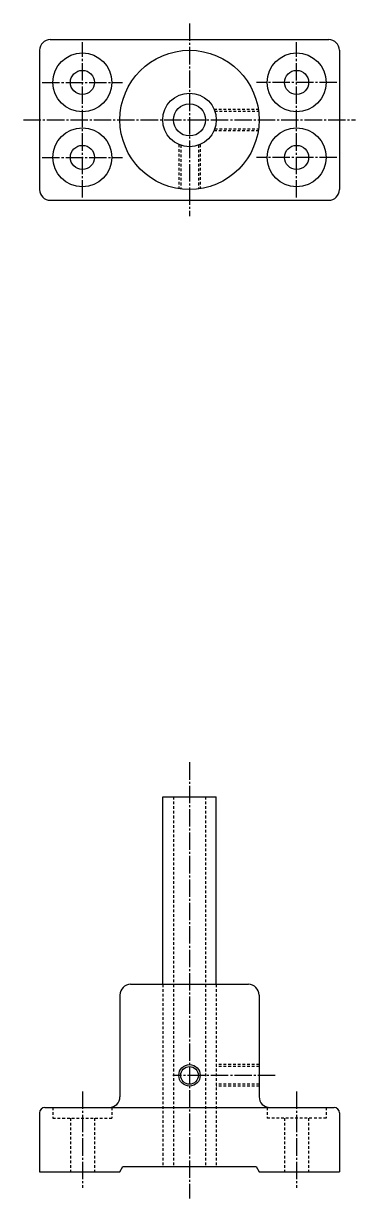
# Model space of a CAD drawing. Extents: x 21 to 335, y 20 to 317.
# Drawn here: x 273.4 to 335.4, y 97.4 to 316.8 of the extents above; entities outside this region: 2.
import ezdxf

# ---------------------------------------------------------------- set-up
doc = ezdxf.new("R2010")
doc.units = 0
doc.header["$LTSCALE"] = 0.25
doc.linetypes.add('CENTER', pattern=[17.5, 13, -1.5, 1.5, -1.5])
doc.linetypes.add('DASHED', pattern=[3.5, 2, -1.5])
doc.layers.get('0').update_dxf_attribs({"linetype": 'CONTINUOUS'})
doc.layers.add('CENTER', color=1, linetype='CENTER')
doc.styles.get("Standard").update_dxf_attribs({"font": 'txt', "bigfont": 'BIGFONT'})

msp = doc.modelspace()

# ---------------------------------------------------------------- linework, layer by layer
for p, q in [((278.38, 313.84), (330.38, 313.84)), ((276.38, 311.84), (276.38, 285.84)), ((332.38, 311.84), (332.38, 285.84)), ((278.38, 283.84), (330.38, 283.84)), ((299.38, 137.4), (299.38, 172.4)), ((299.38, 172.4), (309.38, 172.4)), ((309.38, 137.4), (309.38, 172.4)), ((293.38, 137.4), (315.38, 137.4)), ((298.88, 137.4), (298.88, 137.4)), ((304.38, 137.4), (304.38, 137.4)), ((291.38, 135.4), (291.38, 116.4)), ((317.38, 135.4), (317.38, 116.4)), ((277.38, 114.4), (331.38, 114.4)), ((276.38, 113.4), (276.38, 102.4)), ((332.38, 113.4), (332.38, 102.4)), ((291.38, 102.4), (291.95, 103.4)), ((291.95, 103.4), (316.8, 103.4)), ((316.8, 103.4), (317.38, 102.4)), ((276.38, 102.4), (291.38, 102.4)), ((317.38, 102.4), (332.38, 102.4))]:
    msp.add_line(p, q)
at = {"color": 3, "linetype": 'DASHED'}
for p, q in [((308.96, 300.84), (317.22, 300.84)), ((309.1, 300.49), (317.27, 300.49)), ((308.96, 296.84), (317.22, 296.84)), ((309.1, 297.19), (317.27, 297.19)), ((302.38, 294.26), (302.38, 286)), ((302.73, 294.12), (302.73, 285.95)), ((306.03, 294.12), (306.03, 285.95)), ((306.38, 294.26), (306.38, 286)), ((301.38, 172.4), (301.38, 103.4)), ((307.38, 172.4), (307.38, 103.4)), ((299.38, 137.4), (299.38, 103.4)), ((309.38, 137.4), (309.38, 103.4)), ((317.38, 122.4), (309.38, 122.4)), ((317.38, 122.05), (309.38, 122.05)), ((317.38, 118.75), (309.38, 118.75)), ((317.38, 118.4), (309.38, 118.4)), ((278.88, 114.4), (278.88, 112.4)), ((289.88, 114.4), (289.88, 112.4)), ((318.88, 114.4), (318.88, 112.4)), ((329.88, 114.4), (329.88, 112.4)), ((278.88, 112.4), (289.88, 112.4)), ((282.13, 112.4), (282.13, 102.4)), ((286.63, 112.4), (286.63, 102.4)), ((329.88, 112.4), (318.88, 112.4)), ((322.13, 112.4), (322.13, 102.4)), ((326.63, 112.4), (326.63, 102.4))]:
    msp.add_line(p, q, dxfattribs=at)
for centre, radius in [((304.38, 298.84), 13), ((284.38, 305.84), 5.5), ((324.38, 305.84), 5.5), ((284.38, 305.84), 2.25), ((324.38, 305.84), 2.25), ((304.38, 298.84), 5), ((304.38, 298.84), 3), ((284.38, 291.84), 5.5), ((324.38, 291.84), 5.5), ((284.38, 291.84), 2.25), ((324.38, 291.84), 2.25), ((304.38, 120.4), 1.65)]:
    msp.add_circle(centre, radius)
at = {"color": 3}
msp.add_circle((304.38, 120.4), 2, dxfattribs=at)
for centre, radius, start, end in [((278.38, 311.84), 2, 90, 180), ((330.38, 311.84), 2, 0, 90), ((278.38, 285.84), 2, 180, 270), ((330.38, 285.84), 2, 270, 0), ((293.38, 135.4), 2, 90, 180), ((315.38, 135.4), 2, 0, 90), ((289.38, 116.4), 2, 270, 0), ((319.38, 116.4), 2, 180, 270), ((277.38, 113.4), 1, 90, 180), ((331.38, 113.4), 1, 0, 90)]:
    msp.add_arc(centre, radius, start, end)
at = {"layer": 'CENTER', "color": 1, "linetype": 'CENTER'}
for p, q in [((304.38, 316.84), (304.38, 280.84)), ((284.38, 284.34), (284.38, 313.34)), ((324.38, 284.34), (324.38, 313.34)), ((276.88, 305.84), (291.88, 305.84)), ((331.88, 305.84), (316.88, 305.84)), ((273.38, 298.84), (335.38, 298.84)), ((276.88, 291.84), (291.88, 291.84)), ((331.88, 291.84), (316.88, 291.84)), ((304.38, 178.87), (304.38, 97.4)), ((320.38, 120.4), (301.24, 120.4)), ((284.38, 117.4), (284.38, 99.4)), ((324.38, 117.4), (324.38, 99.4))]:
    msp.add_line(p, q, dxfattribs=at)

# ---------------------------------------------------------------- texts
for s, p in [('MASTA 10-70', (20, 50)), ('MASTA10', (20, 20))]:
    msp.add_text(s, height=8).set_placement(p)

doc.saveas('drawing.dxf')
